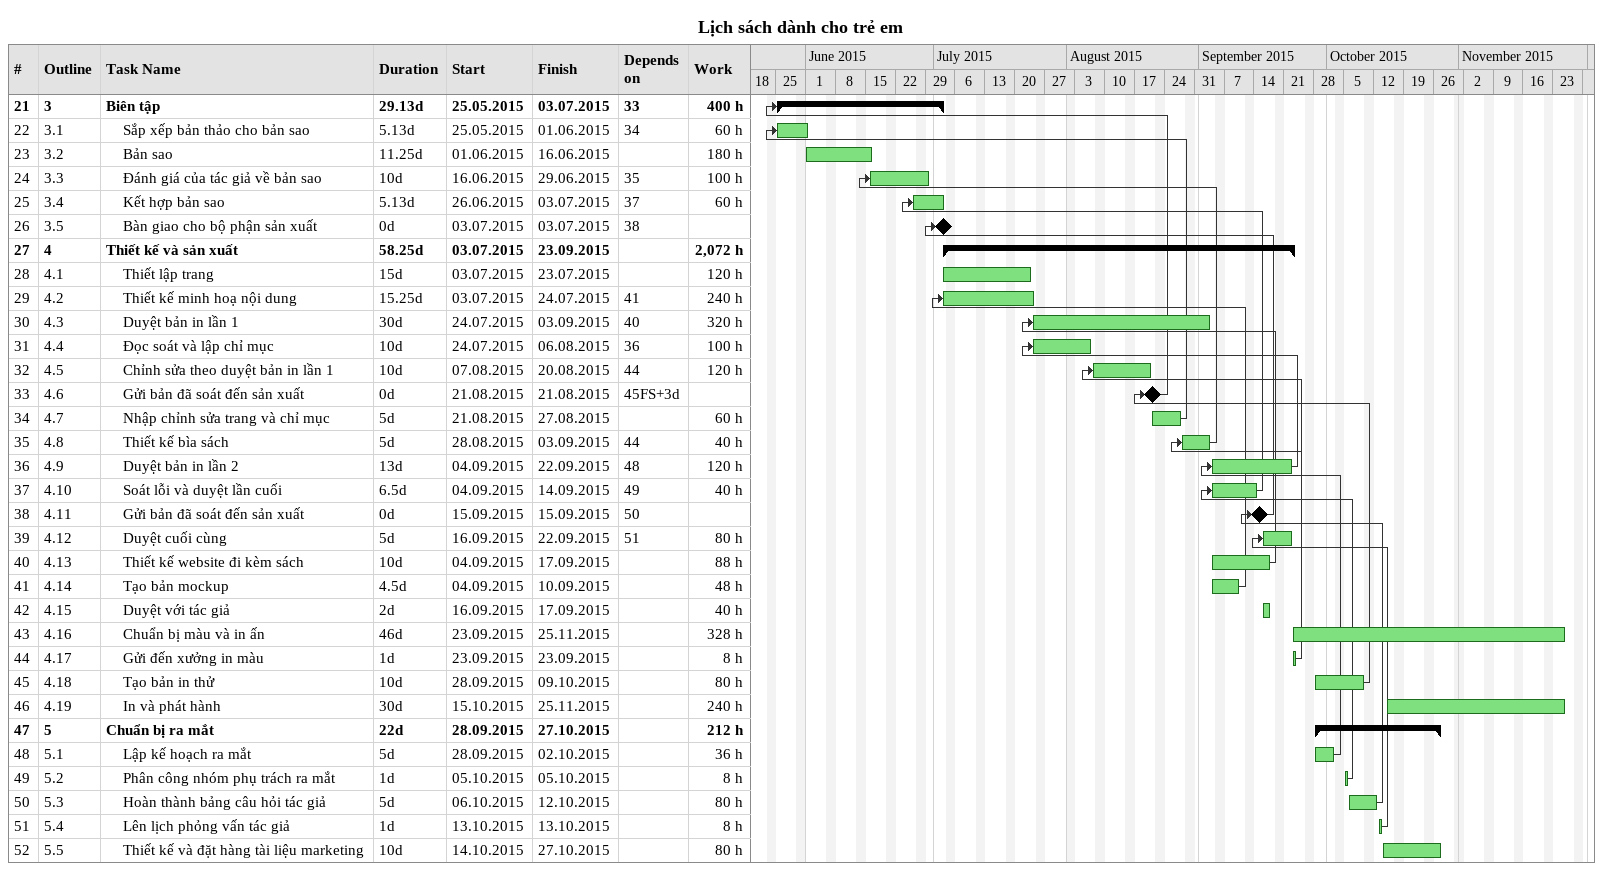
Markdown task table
Lịch sách dành cho trẻ em

| ID | WBS | Task | Duration | Start | Finish | Predecessors | Work (h) |
|---|---|---|---|---|---|---|---|
| 21 | 3 | **Biên tập** | 29.13d | 2015-05-25 | 2015-07-03 | 33 | 400 |
| 22 | 3.1 | Sắp xếp bản thảo cho bản sao | 5.13d | 2015-05-25 | 2015-06-01 | 34 | 60 |
| 23 | 3.2 | Bản sao | 11.25d | 2015-06-01 | 2015-06-16 |  | 180 |
| 24 | 3.3 | Đánh giá của tác giả về bản sao | 10d | 2015-06-16 | 2015-06-29 | 35 | 100 |
| 25 | 3.4 | Kết hợp bản sao | 5.13d | 2015-06-26 | 2015-07-03 | 37 | 60 |
| 26 | 3.5 | Bàn giao cho bộ phận sản xuất | 0d | 2015-07-03 | 2015-07-03 | 38 |  |
| 27 | 4 | **Thiết kế và sản xuất** | 58.25d | 2015-07-03 | 2015-09-23 |  | 2072 |
| 28 | 4.1 | Thiết lập trang | 15d | 2015-07-03 | 2015-07-23 |  | 120 |
| 29 | 4.2 | Thiết kế minh hoạ nội dung | 15.25d | 2015-07-03 | 2015-07-24 | 41 | 240 |
| 30 | 4.3 | Duyệt bản in lần 1 | 30d | 2015-07-24 | 2015-09-03 | 40 | 320 |
| 31 | 4.4 | Đọc soát và lập chỉ mục | 10d | 2015-07-24 | 2015-08-06 | 36 | 100 |
| 32 | 4.5 | Chỉnh sửa theo duyệt bản in lần 1 | 10d | 2015-08-07 | 2015-08-20 | 44 | 120 |
| 33 | 4.6 | Gửi bản đã soát đến sản xuất | 0d | 2015-08-21 | 2015-08-21 | 45FS+3d |  |
| 34 | 4.7 | Nhập chỉnh sửa trang và chỉ mục | 5d | 2015-08-21 | 2015-08-27 |  | 60 |
| 35 | 4.8 | Thiết kế bìa sách | 5d | 2015-08-28 | 2015-09-03 | 44 | 40 |
| 36 | 4.9 | Duyệt bản in lần 2 | 13d | 2015-09-04 | 2015-09-22 | 48 | 120 |
| 37 | 4.10 | Soát lỗi và duyệt lần cuối | 6.5d | 2015-09-04 | 2015-09-14 | 49 | 40 |
| 38 | 4.11 | Gửi bản đã soát đến sản xuất | 0d | 2015-09-15 | 2015-09-15 | 50 |  |
| 39 | 4.12 | Duyệt cuối cùng | 5d | 2015-09-16 | 2015-09-22 | 51 | 80 |
| 40 | 4.13 | Thiết kế website đi kèm sách | 10d | 2015-09-04 | 2015-09-17 |  | 88 |
| 41 | 4.14 | Tạo bản mockup | 4.5d | 2015-09-04 | 2015-09-10 |  | 48 |
| 42 | 4.15 | Duyệt với tác giả | 2d | 2015-09-16 | 2015-09-17 |  | 40 |
| 43 | 4.16 | Chuẩn bị màu và in ấn | 46d | 2015-09-23 | 2015-11-25 |  | 328 |
| 44 | 4.17 | Gửi đến xưởng in màu | 1d | 2015-09-23 | 2015-09-23 |  | 8 |
| 45 | 4.18 | Tạo bản in thử | 10d | 2015-09-28 | 2015-10-09 |  | 80 |
| 46 | 4.19 | In và phát hành | 30d | 2015-10-15 | 2015-11-25 |  | 240 |
| 47 | 5 | **Chuẩn bị ra mắt** | 22d | 2015-09-28 | 2015-10-27 |  | 212 |
| 48 | 5.1 | Lập kế hoạch ra mắt | 5d | 2015-09-28 | 2015-10-02 |  | 36 |
| 49 | 5.2 | Phân công nhóm phụ trách ra mắt | 1d | 2015-10-05 | 2015-10-05 |  | 8 |
| 50 | 5.3 | Hoàn thành bảng câu hỏi tác giả | 5d | 2015-10-06 | 2015-10-12 |  | 80 |
| 51 | 5.4 | Lên lịch phỏng vấn tác giả | 1d | 2015-10-13 | 2015-10-13 |  | 8 |
| 52 | 5.5 | Thiết kế và đặt hàng tài liệu marketing | 10d | 2015-10-14 | 2015-10-27 |  | 80 |
